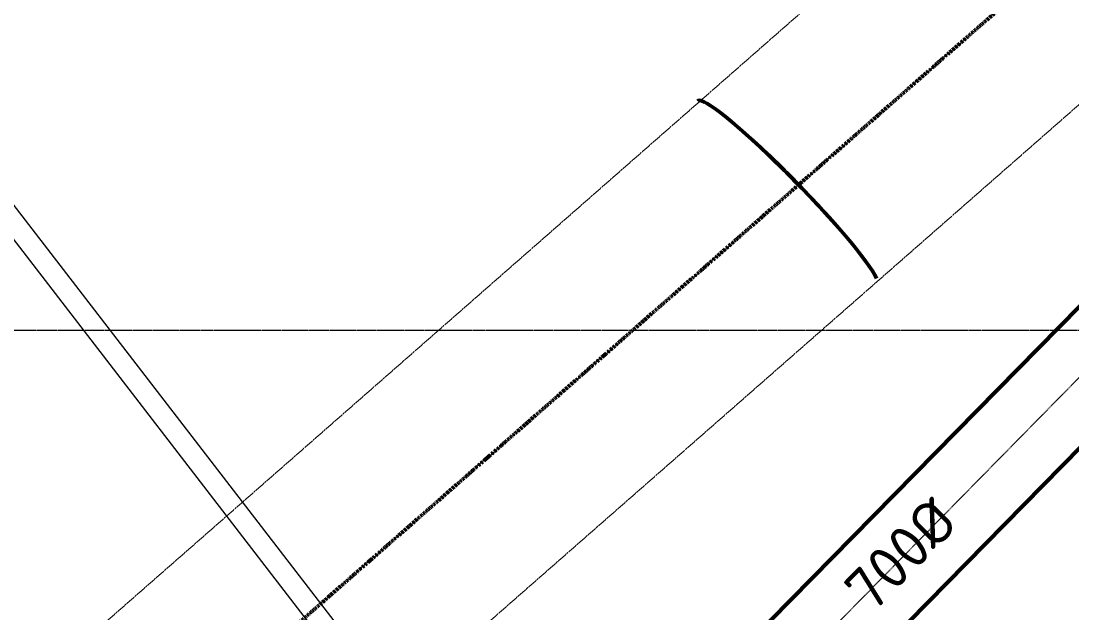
# Model space of a CAD drawing. Header units: inches. Extents: x 0 to 235202, y 0 to 184293.
# Drawn here: x 131680 to 139176, y 131428 to 135648 of the extents above; entities that cross this region are included whole.
import ezdxf
from ezdxf.enums import TextEntityAlignment as Align

# ---------------------------------------------------------------- set-up
doc = ezdxf.new("R2010")
doc.units = ezdxf.units.IN
doc.header["$MEASUREMENT"] = 0
for name, pattern in [('CENTER', [2, 1.25, -0.25, 0.25, -0.25]), ('HIDDEN', [0.375, 0.25, -0.125]), ('PHANTOM2', [1.25, 0.625, -0.125, 0.125, -0.125, 0.125, -0.125])]:
    doc.linetypes.add(name, pattern=pattern)
doc.layers.add('.5', color=8, linetype='Continuous', lineweight=0)
doc.layers.add('DIM', color=251, linetype='Continuous', lineweight=0)
for name, color, linetype in [('GRID_TXT45', 4, 'Continuous'), ('M-X-BKGD', 8, 'Continuous'), ('text', 3, 'Continuous'), ('WINDOW ELEV', 3, 'Continuous')]:
    doc.layers.add(name, color=color, linetype=linetype)
doc.styles.add('ISO', font='isocpeur.ttf')
doc.styles.add('SIMPLEX', font='simplex.shx')
doc.styles.get("Standard").update_dxf_attribs({"font": 'arial.ttf'})
doc.linetypes.add('FENCE_LINE', pattern='A,0.5,-0.1,["X",Standard,S=0.1,R=0,X=-0.02,Y=-0.05],-0.1', length=0.7)

# ---------------------------------------------------------------- blocks, each defined once
blk = doc.blocks.new('FLOOR PLAN REV 2')
at = {"layer": '.5', "color": 8, "linetype": 'CENTER', "ltscale": 5}
blk.add_line((66405.6, 234612), (58068.1, 226139.2), dxfattribs=at)
at = {"layer": '.5', "color": 8, "linetype": 'CENTER', "ltscale": 10}
blk.add_line((118917.3, 233268.9), (54403.1, 233268.9), dxfattribs=at)
at = {"layer": 'DIM', "color": 8, "linetype": 'HIDDEN', "ltscale": 10}
for p, q in [((68096.8, 240202.1), (56061.6, 229657.9)), ((69308.4, 238870.5), (57247.8, 228304))]:
    blk.add_line(p, q, dxfattribs=at)
at = {"layer": 'DIM', "color": 8, "linetype": 'PHANTOM2', "lineweight": 50, "ltscale": 20}
blk.add_line((69260.2, 240008.9), (56662.6, 228971.9), dxfattribs=at)
at = {"layer": 'DIM', "color": 8, "linetype": 'Continuous', "ltscale": 25}
blk.add_line((95240.9, 184797.7), (56488.5, 235024.3), dxfattribs=at)
at = {"layer": 'DIM', "color": 8, "linetype": 'FENCE_LINE', "ltscale": 25}
blk.add_line((95051.5, 184797.7), (56369.7, 234932.7), dxfattribs=at)
at = {"layer": 'DIM', "color": 8, "lineweight": 50}
for p, q in [((66124, 234832), (57874.6, 226448.7)), ((65076.9, 232756.4), (62247.7, 229881.2))]:
    blk.add_line(p, q, dxfattribs=at)
for centre, major_axis, ratio, start_param, end_param in [((62672.6, 234253.3), (-639.2, 652.9), 0.10343, 4.849247, 6.308275), ((62672.6, 234253.3), (-639.2, 652.9), 0.10343, 4.849247, 6.308275), ((62681.6, 234244.4), (-647.7, 661.1), 0.10213, 4.854987, 6.265499), ((62681.6, 234244.4), (-647.7, 661.1), 0.10213, 4.854987, 6.265499), ((62664.3, 234261.6), (647.7, -661.1), 0.10213, 0.261573, 1.686859), ((62664.3, 234261.6), (647.7, -661.1), 0.10213, 0.261573, 1.686859), ((62672.6, 234253.3), (639.2, -652.9), 0.103433, 0.278024, 1.6884), ((62672.6, 234253.3), (639.2, -652.9), 0.103433, 0.278024, 1.6884)]:
    blk.add_ellipse(centre, major_axis=major_axis, ratio=ratio, start_param=start_param, end_param=end_param, dxfattribs=at)
at = {"layer": 'GRID_TXT45', "color": 8, "style": 'SIMPLEX'}
for p in [(53803.1, 233267.6), (53803.1, 227018.5), (53803.1, 220768)]:
    blk.add_attdef('GRD_TXT', text='', height=450, rotation=180, dxfattribs=at).set_placement(p, align=Align.MIDDLE_CENTER)
at = {"layer": 'text', "color": 8, "style": 'ISO'}
blk.add_text('700%%C', height=307.62, rotation=45.37903, dxfattribs=at).set_placement((63274.4, 231241.2))
blk = doc.blocks.new('PLAN REV 1')
at = {"layer": 'WINDOW ELEV', "color": 1}
blk.add_blockref('FLOOR PLAN REV 2', (115854.5, -22751.9), dxfattribs=at)

msp = doc.modelspace()

# ---------------------------------------------------------------- block references
at = {"layer": 'M-X-BKGD', "color": 8}
msp.add_blockref('PLAN REV 1', (-41380, -77074.9), dxfattribs=at)

doc.saveas('drawing.dxf')
